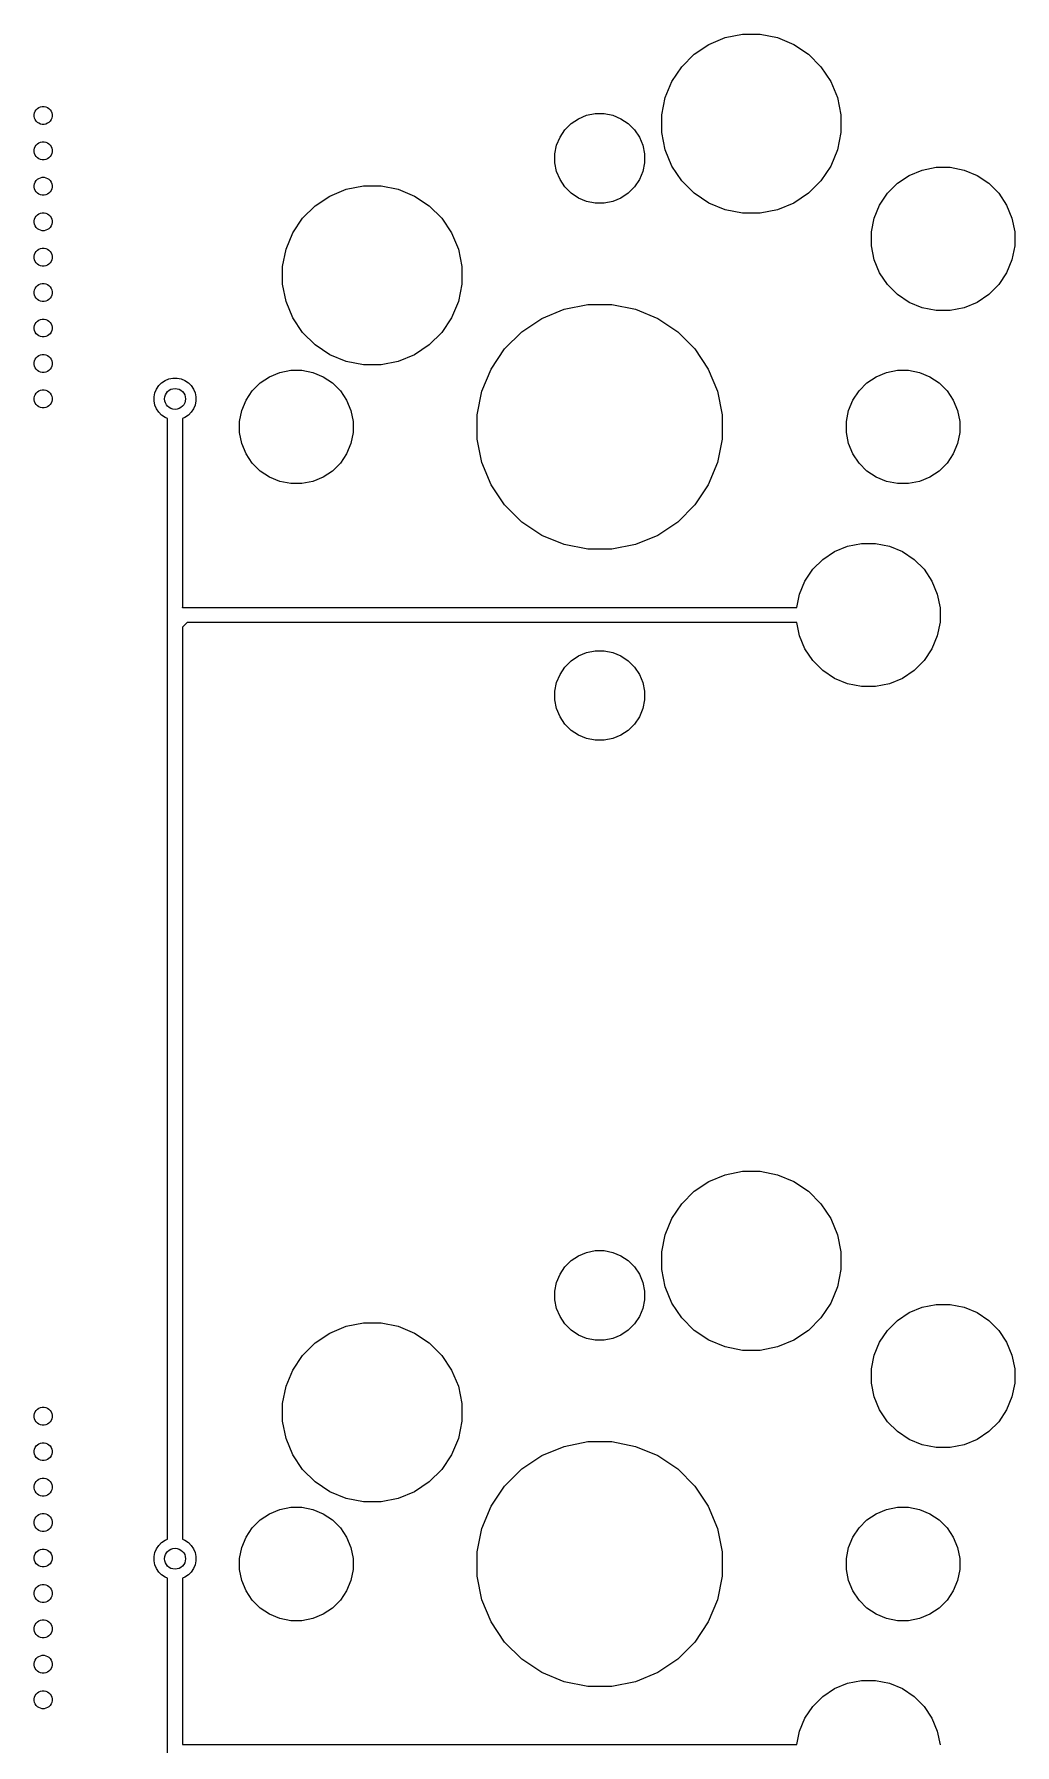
# Model space of a CAD drawing. Extents: x 70 to 347, y -163 to -55.
# Drawn here: x 208.78 to 225.2, y -93.27 to -64.62 of the extents above; entities that cross this region are included whole.
import ezdxf

# ---------------------------------------------------------------- set-up
doc = ezdxf.new("R2010")
doc.units = 0
doc.layers.add('BLACK', color=7, linetype='CONTINUOUS')

msp = doc.modelspace()

# ---------------------------------------------------------------- linework, layer by layer
at = {"layer": 'BLACK', "linetype": 'CONTINUOUS'}
for p, q in [((220.076, -64.7869), (220.349, -64.6738)), ((220.349, -64.6738), (220.639, -64.6162)), ((220.639, -64.6162), (220.934, -64.6162)), ((220.934, -64.6162), (221.224, -64.6738)), ((221.224, -64.6738), (221.497, -64.7869)), ((219.621, -65.16), (219.83, -64.9511)), ((219.83, -64.9511), (220.076, -64.7869)), ((221.497, -64.7869), (221.743, -64.9511)), ((221.743, -64.9511), (221.952, -65.16)), ((219.457, -65.4057), (219.621, -65.16)), ((221.952, -65.16), (222.116, -65.4057)), ((219.344, -65.6787), (219.457, -65.4057)), ((222.116, -65.4057), (222.229, -65.6787)), ((208.783, -65.9327), (208.794, -65.9054)), ((208.794, -65.9054), (208.81, -65.8808)), ((208.81, -65.8808), (208.831, -65.8599)), ((208.831, -65.8599), (208.856, -65.8435)), ((208.856, -65.8435), (208.883, -65.8322)), ((208.883, -65.8322), (208.912, -65.8264)), ((208.912, -65.8264), (208.942, -65.8264)), ((208.942, -65.8264), (208.971, -65.8322)), ((208.971, -65.8322), (208.998, -65.8435)), ((208.998, -65.8435), (209.023, -65.8599)), ((209.023, -65.8599), (209.044, -65.8808)), ((209.044, -65.8808), (209.06, -65.9054)), ((209.06, -65.9054), (209.071, -65.9327)), ((219.287, -65.9685), (219.344, -65.6787)), ((222.229, -65.6787), (222.287, -65.9685)), ((208.777, -65.9616), (208.783, -65.9327)), ((208.777, -65.9912), (208.777, -65.9616)), ((208.783, -66.0202), (208.777, -65.9912)), ((208.794, -66.0475), (208.783, -66.0202)), ((208.81, -66.072), (208.794, -66.0475)), ((208.831, -66.0929), (208.81, -66.072)), ((208.856, -66.1093), (208.831, -66.0929)), ((208.883, -66.1206), (208.856, -66.1093)), ((208.912, -66.1264), (208.883, -66.1206)), ((208.942, -66.1264), (208.912, -66.1264)), ((208.971, -66.1206), (208.942, -66.1264)), ((208.998, -66.1093), (208.971, -66.1206)), ((209.023, -66.0929), (208.998, -66.1093)), ((209.044, -66.072), (209.023, -66.0929)), ((209.06, -66.0475), (209.044, -66.072)), ((209.071, -66.0202), (209.06, -66.0475)), ((209.071, -65.9327), (209.077, -65.9616)), ((209.077, -65.9912), (209.071, -66.0202)), ((209.077, -65.9616), (209.077, -65.9912)), ((217.664, -66.2181), (217.768, -66.1136)), ((217.768, -66.1136), (217.891, -66.0316)), ((217.891, -66.0316), (218.028, -65.975)), ((218.028, -65.975), (218.173, -65.9462)), ((218.173, -65.9462), (218.32, -65.9462)), ((218.32, -65.9462), (218.465, -65.975)), ((218.465, -65.975), (218.602, -66.0316)), ((218.602, -66.0316), (218.725, -66.1136)), ((218.725, -66.1136), (218.829, -66.2181)), ((219.287, -66.2639), (219.287, -65.9685)), ((222.287, -65.9685), (222.287, -66.2639)), ((208.794, -66.4991), (208.81, -66.4745)), ((208.81, -66.4745), (208.831, -66.4536)), ((208.831, -66.4536), (208.856, -66.4372)), ((208.856, -66.4372), (208.883, -66.4259)), ((208.883, -66.4259), (208.912, -66.4202)), ((208.912, -66.4202), (208.942, -66.4202)), ((208.942, -66.4202), (208.971, -66.4259)), ((208.971, -66.4259), (208.998, -66.4372)), ((208.998, -66.4372), (209.023, -66.4536)), ((209.023, -66.4536), (209.044, -66.4745)), ((209.044, -66.4745), (209.06, -66.4991)), ((217.497, -66.6223), (217.525, -66.4774)), ((217.525, -66.4774), (217.582, -66.3409)), ((217.582, -66.3409), (217.664, -66.2181)), ((218.829, -66.2181), (218.911, -66.3409)), ((218.911, -66.3409), (218.968, -66.4774)), ((218.968, -66.4774), (218.997, -66.6223)), ((219.344, -66.5537), (219.287, -66.2639)), ((222.287, -66.2639), (222.229, -66.5537)), ((208.777, -66.5554), (208.783, -66.5264)), ((208.777, -66.5849), (208.777, -66.5554)), ((208.783, -66.6139), (208.777, -66.5849)), ((208.783, -66.5264), (208.794, -66.4991)), ((208.794, -66.6412), (208.783, -66.6139)), ((208.81, -66.6658), (208.794, -66.6412)), ((208.831, -66.6867), (208.81, -66.6658)), ((208.856, -66.7031), (208.831, -66.6867)), ((208.883, -66.7144), (208.856, -66.7031)), ((208.912, -66.7202), (208.883, -66.7144)), ((208.942, -66.7202), (208.912, -66.7202)), ((208.971, -66.7144), (208.942, -66.7202)), ((208.998, -66.7031), (208.971, -66.7144)), ((209.023, -66.6867), (208.998, -66.7031)), ((209.044, -66.6658), (209.023, -66.6867)), ((209.06, -66.6412), (209.044, -66.6658)), ((209.06, -66.4991), (209.071, -66.5264)), ((209.071, -66.6139), (209.06, -66.6412)), ((209.071, -66.5264), (209.077, -66.5554)), ((209.077, -66.5849), (209.071, -66.6139)), ((209.077, -66.5554), (209.077, -66.5849)), ((217.497, -66.7701), (217.497, -66.6223)), ((217.525, -66.915), (217.497, -66.7701)), ((218.997, -66.7701), (218.968, -66.915)), ((218.997, -66.6223), (218.997, -66.7701)), ((219.457, -66.8267), (219.344, -66.5537)), ((222.229, -66.5537), (222.116, -66.8267)), ((208.81, -67.0683), (208.831, -67.0474)), ((208.831, -67.0474), (208.856, -67.031)), ((208.856, -67.031), (208.883, -67.0197)), ((208.883, -67.0197), (208.912, -67.0139)), ((208.912, -67.0139), (208.942, -67.0139)), ((208.942, -67.0139), (208.971, -67.0197)), ((208.971, -67.0197), (208.998, -67.031)), ((208.998, -67.031), (209.023, -67.0474)), ((209.023, -67.0474), (209.044, -67.0683)), ((217.582, -67.0515), (217.525, -66.915)), ((217.664, -67.1743), (217.582, -67.0515)), ((218.911, -67.0515), (218.829, -67.1743)), ((218.968, -66.915), (218.911, -67.0515)), ((219.621, -67.0724), (219.457, -66.8267)), ((222.116, -66.8267), (221.952, -67.0724)), ((223.232, -67.1141), (223.428, -66.9828)), ((223.428, -66.9828), (223.647, -66.8923)), ((223.647, -66.8923), (223.878, -66.8462)), ((223.878, -66.8462), (224.115, -66.8462)), ((224.115, -66.8462), (224.347, -66.8923)), ((224.347, -66.8923), (224.565, -66.9828)), ((224.565, -66.9828), (224.762, -67.1141)), ((208.777, -67.1491), (208.783, -67.1202)), ((208.777, -67.1787), (208.777, -67.1491)), ((208.783, -67.2077), (208.777, -67.1787)), ((208.783, -67.1202), (208.794, -67.0929)), ((208.794, -67.235), (208.783, -67.2077)), ((208.794, -67.0929), (208.81, -67.0683)), ((208.81, -67.2595), (208.794, -67.235)), ((208.831, -67.2804), (208.81, -67.2595)), ((208.856, -67.2968), (208.831, -67.2804)), ((208.883, -67.3081), (208.856, -67.2968)), ((208.912, -67.3139), (208.883, -67.3081)), ((208.942, -67.3139), (208.912, -67.3139)), ((208.971, -67.3081), (208.942, -67.3139)), ((208.998, -67.2968), (208.971, -67.3081)), ((209.023, -67.2804), (208.998, -67.2968)), ((209.044, -67.2595), (209.023, -67.2804)), ((209.044, -67.0683), (209.06, -67.0929)), ((209.06, -67.235), (209.044, -67.2595)), ((209.06, -67.0929), (209.071, -67.1202)), ((209.071, -67.2077), (209.06, -67.235)), ((209.071, -67.1202), (209.077, -67.1491)), ((209.077, -67.1787), (209.071, -67.2077)), ((209.077, -67.1491), (209.077, -67.1787)), ((213.48, -67.4911), (213.726, -67.3269)), ((213.726, -67.3269), (213.999, -67.2138)), ((213.999, -67.2138), (214.289, -67.1562)), ((214.289, -67.1562), (214.584, -67.1562)), ((214.584, -67.1562), (214.874, -67.2138)), ((214.874, -67.2138), (215.147, -67.3269)), ((215.147, -67.3269), (215.393, -67.4911)), ((217.768, -67.2788), (217.664, -67.1743)), ((217.891, -67.3608), (217.768, -67.2788)), ((218.725, -67.2788), (218.602, -67.3608)), ((218.829, -67.1743), (218.725, -67.2788)), ((219.83, -67.2813), (219.621, -67.0724)), ((220.076, -67.4455), (219.83, -67.2813)), ((221.743, -67.2813), (221.497, -67.4455)), ((221.952, -67.0724), (221.743, -67.2813)), ((222.933, -67.4778), (223.064, -67.2812)), ((223.064, -67.2812), (223.232, -67.1141)), ((224.762, -67.1141), (224.929, -67.2812)), ((224.929, -67.2812), (225.06, -67.4778)), ((208.831, -67.6411), (208.856, -67.6247)), ((208.856, -67.6247), (208.883, -67.6134)), ((208.883, -67.6134), (208.912, -67.6077)), ((208.912, -67.6077), (208.942, -67.6077)), ((208.942, -67.6077), (208.971, -67.6134)), ((208.971, -67.6134), (208.998, -67.6247)), ((208.998, -67.6247), (209.023, -67.6411)), ((213.271, -67.7), (213.48, -67.4911)), ((215.393, -67.4911), (215.602, -67.7)), ((218.028, -67.4174), (217.891, -67.3608)), ((218.173, -67.4462), (218.028, -67.4174)), ((218.32, -67.4462), (218.173, -67.4462)), ((218.465, -67.4174), (218.32, -67.4462)), ((218.602, -67.3608), (218.465, -67.4174)), ((220.349, -67.5586), (220.076, -67.4455)), ((220.639, -67.6162), (220.349, -67.5586)), ((220.934, -67.6162), (220.639, -67.6162)), ((221.224, -67.5586), (220.934, -67.6162)), ((221.497, -67.4455), (221.224, -67.5586)), ((222.843, -67.6962), (222.933, -67.4778)), ((225.06, -67.4778), (225.15, -67.6962)), ((208.777, -67.7429), (208.783, -67.7139)), ((208.777, -67.7724), (208.777, -67.7429)), ((208.783, -67.8014), (208.777, -67.7724)), ((208.783, -67.7139), (208.794, -67.6866)), ((208.794, -67.8287), (208.783, -67.8014)), ((208.794, -67.6866), (208.81, -67.662)), ((208.81, -67.8533), (208.794, -67.8287)), ((208.81, -67.662), (208.831, -67.6411)), ((208.831, -67.8742), (208.81, -67.8533)), ((208.856, -67.8906), (208.831, -67.8742)), ((208.883, -67.9019), (208.856, -67.8906)), ((208.912, -67.9077), (208.883, -67.9019)), ((208.942, -67.9077), (208.912, -67.9077)), ((208.971, -67.9019), (208.942, -67.9077)), ((208.998, -67.8906), (208.971, -67.9019)), ((209.023, -67.8742), (208.998, -67.8906)), ((209.023, -67.6411), (209.044, -67.662)), ((209.044, -67.8533), (209.023, -67.8742)), ((209.044, -67.662), (209.06, -67.6866)), ((209.06, -67.8287), (209.044, -67.8533)), ((209.06, -67.6866), (209.071, -67.7139)), ((209.071, -67.8014), (209.06, -67.8287)), ((209.071, -67.7139), (209.077, -67.7429)), ((209.077, -67.7724), (209.071, -67.8014)), ((209.077, -67.7429), (209.077, -67.7724)), ((213.107, -67.9457), (213.271, -67.7)), ((215.602, -67.7), (215.766, -67.9457)), ((222.797, -67.928), (222.843, -67.6962)), ((225.15, -67.6962), (225.197, -67.928)), ((208.883, -68.2072), (208.912, -68.2014)), ((208.912, -68.2014), (208.942, -68.2014)), ((208.942, -68.2014), (208.971, -68.2072)), ((212.994, -68.2187), (213.107, -67.9457)), ((215.766, -67.9457), (215.879, -68.2187)), ((222.797, -68.1644), (222.797, -67.928)), ((222.843, -68.3962), (222.797, -68.1644)), ((225.197, -68.1644), (225.15, -68.3962)), ((225.197, -67.928), (225.197, -68.1644)), ((208.777, -68.3366), (208.783, -68.3077)), ((208.777, -68.3662), (208.777, -68.3366)), ((208.783, -68.3952), (208.777, -68.3662)), ((208.783, -68.3077), (208.794, -68.2804)), ((208.794, -68.4225), (208.783, -68.3952)), ((208.794, -68.2804), (208.81, -68.2558)), ((208.81, -68.447), (208.794, -68.4225)), ((208.81, -68.2558), (208.831, -68.2349)), ((208.831, -68.4679), (208.81, -68.447)), ((208.831, -68.2349), (208.856, -68.2185)), ((208.856, -68.4843), (208.831, -68.4679)), ((208.856, -68.2185), (208.883, -68.2072)), ((208.883, -68.4956), (208.856, -68.4843)), ((208.971, -68.2072), (208.998, -68.2185)), ((208.998, -68.4843), (208.971, -68.4956)), ((208.998, -68.2185), (209.023, -68.2349)), ((209.023, -68.4679), (208.998, -68.4843)), ((209.023, -68.2349), (209.044, -68.2558)), ((209.044, -68.447), (209.023, -68.4679)), ((209.044, -68.2558), (209.06, -68.2804)), ((209.06, -68.4225), (209.044, -68.447)), ((209.06, -68.2804), (209.071, -68.3077)), ((209.071, -68.3952), (209.06, -68.4225)), ((209.071, -68.3077), (209.077, -68.3366)), ((209.077, -68.3662), (209.071, -68.3952)), ((209.077, -68.3366), (209.077, -68.3662)), ((212.937, -68.5085), (212.994, -68.2187)), ((215.879, -68.2187), (215.937, -68.5085)), ((222.933, -68.6146), (222.843, -68.3962)), ((225.15, -68.3962), (225.06, -68.6146)), ((208.912, -68.5014), (208.883, -68.4956)), ((208.942, -68.5014), (208.912, -68.5014)), ((208.971, -68.4956), (208.942, -68.5014)), ((212.937, -68.8039), (212.937, -68.5085)), ((215.937, -68.5085), (215.937, -68.8039)), ((223.064, -68.8112), (222.933, -68.6146)), ((225.06, -68.6146), (224.929, -68.8112)), ((208.777, -68.9304), (208.783, -68.9014)), ((208.777, -68.9599), (208.777, -68.9304)), ((208.783, -68.9889), (208.777, -68.9599)), ((208.783, -68.9014), (208.794, -68.8741)), ((208.794, -69.0162), (208.783, -68.9889)), ((208.794, -68.8741), (208.81, -68.8495)), ((208.81, -69.0408), (208.794, -69.0162)), ((208.81, -68.8495), (208.831, -68.8286)), ((208.831, -69.0617), (208.81, -69.0408)), ((208.831, -68.8286), (208.856, -68.8122)), ((208.856, -69.0781), (208.831, -69.0617)), ((208.856, -68.8122), (208.883, -68.8009)), ((208.883, -68.8009), (208.912, -68.7952)), ((208.912, -68.7952), (208.942, -68.7952)), ((208.942, -68.7952), (208.971, -68.8009)), ((208.971, -68.8009), (208.998, -68.8122)), ((208.998, -68.8122), (209.023, -68.8286)), ((209.023, -69.0617), (208.998, -69.0781)), ((209.023, -68.8286), (209.044, -68.8495)), ((209.044, -69.0408), (209.023, -69.0617)), ((209.044, -68.8495), (209.06, -68.8741)), ((209.06, -69.0162), (209.044, -69.0408)), ((209.06, -68.8741), (209.071, -68.9014)), ((209.071, -68.9889), (209.06, -69.0162)), ((209.071, -68.9014), (209.077, -68.9304)), ((209.077, -68.9599), (209.071, -68.9889)), ((209.077, -68.9304), (209.077, -68.9599)), ((212.994, -69.0937), (212.937, -68.8039)), ((215.937, -68.8039), (215.879, -69.0937)), ((223.232, -68.9783), (223.064, -68.8112)), ((223.428, -69.1096), (223.232, -68.9783)), ((224.762, -68.9783), (224.565, -69.1096)), ((224.929, -68.8112), (224.762, -68.9783)), ((208.883, -69.0894), (208.856, -69.0781)), ((208.912, -69.0952), (208.883, -69.0894)), ((208.942, -69.0952), (208.912, -69.0952)), ((208.971, -69.0894), (208.942, -69.0952)), ((208.998, -69.0781), (208.971, -69.0894)), ((213.107, -69.3667), (212.994, -69.0937)), ((215.879, -69.0937), (215.766, -69.3667)), ((217.276, -69.3795), (217.649, -69.225)), ((217.649, -69.225), (218.045, -69.1462)), ((218.045, -69.1462), (218.449, -69.1462)), ((218.449, -69.1462), (218.845, -69.225)), ((218.845, -69.225), (219.218, -69.3795)), ((223.647, -69.2001), (223.428, -69.1096)), ((223.878, -69.2462), (223.647, -69.2001)), ((224.115, -69.2462), (223.878, -69.2462)), ((224.347, -69.2001), (224.115, -69.2462)), ((224.565, -69.1096), (224.347, -69.2001)), ((208.777, -69.5241), (208.783, -69.4952)), ((208.777, -69.5537), (208.777, -69.5241)), ((208.783, -69.5827), (208.777, -69.5537)), ((208.783, -69.4952), (208.794, -69.4679)), ((208.794, -69.61), (208.783, -69.5827)), ((208.794, -69.4679), (208.81, -69.4433)), ((208.81, -69.6345), (208.794, -69.61)), ((208.81, -69.4433), (208.831, -69.4224)), ((208.831, -69.6554), (208.81, -69.6345)), ((208.831, -69.4224), (208.856, -69.406)), ((208.856, -69.406), (208.883, -69.3947)), ((208.883, -69.3947), (208.912, -69.3889)), ((208.912, -69.3889), (208.942, -69.3889)), ((208.942, -69.3889), (208.971, -69.3947)), ((208.971, -69.3947), (208.998, -69.406)), ((208.998, -69.406), (209.023, -69.4224)), ((209.023, -69.4224), (209.044, -69.4433)), ((209.044, -69.6345), (209.023, -69.6554)), ((209.044, -69.4433), (209.06, -69.4679)), ((209.06, -69.61), (209.044, -69.6345)), ((209.06, -69.4679), (209.071, -69.4952)), ((209.071, -69.5827), (209.06, -69.61)), ((209.071, -69.4952), (209.077, -69.5241)), ((209.077, -69.5537), (209.071, -69.5827)), ((209.077, -69.5241), (209.077, -69.5537)), ((213.271, -69.6124), (213.107, -69.3667)), ((213.48, -69.8213), (213.271, -69.6124)), ((215.602, -69.6124), (215.393, -69.8213)), ((215.766, -69.3667), (215.602, -69.6124)), ((216.654, -69.8894), (216.94, -69.6039)), ((216.94, -69.6039), (217.276, -69.3795)), ((219.218, -69.3795), (219.553, -69.6039)), ((219.553, -69.6039), (219.839, -69.8894)), ((208.856, -69.6718), (208.831, -69.6554)), ((208.883, -69.6831), (208.856, -69.6718)), ((208.912, -69.6889), (208.883, -69.6831)), ((208.942, -69.6889), (208.912, -69.6889)), ((208.971, -69.6831), (208.942, -69.6889)), ((208.998, -69.6718), (208.971, -69.6831)), ((209.023, -69.6554), (208.998, -69.6718)), ((213.726, -69.9855), (213.48, -69.8213)), ((215.393, -69.8213), (215.147, -69.9855)), ((216.43, -70.2252), (216.654, -69.8894)), ((219.839, -69.8894), (220.063, -70.2252)), ((208.777, -70.1179), (208.783, -70.0889)), ((208.777, -70.1474), (208.777, -70.1179)), ((208.783, -70.1764), (208.777, -70.1474)), ((208.783, -70.0889), (208.794, -70.0616)), ((208.794, -70.2037), (208.783, -70.1764)), ((208.794, -70.0616), (208.81, -70.037)), ((208.81, -70.2283), (208.794, -70.2037)), ((208.81, -70.037), (208.831, -70.0161)), ((208.831, -70.0161), (208.856, -69.9997)), ((208.856, -69.9997), (208.883, -69.9884)), ((208.883, -69.9884), (208.912, -69.9827)), ((208.912, -69.9827), (208.942, -69.9827)), ((208.942, -69.9827), (208.971, -69.9884)), ((208.971, -69.9884), (208.998, -69.9997)), ((208.998, -69.9997), (209.023, -70.0161)), ((209.023, -70.0161), (209.044, -70.037)), ((209.044, -70.037), (209.06, -70.0616)), ((209.06, -70.2037), (209.044, -70.2283)), ((209.06, -70.0616), (209.071, -70.0889)), ((209.071, -70.1764), (209.06, -70.2037)), ((209.071, -70.0889), (209.077, -70.1179)), ((209.077, -70.1474), (209.071, -70.1764)), ((209.077, -70.1179), (209.077, -70.1474)), ((213.999, -70.0986), (213.726, -69.9855)), ((214.289, -70.1562), (213.999, -70.0986)), ((214.584, -70.1562), (214.289, -70.1562)), ((214.874, -70.0986), (214.584, -70.1562)), ((215.147, -69.9855), (214.874, -70.0986)), ((208.831, -70.2492), (208.81, -70.2283)), ((208.856, -70.2656), (208.831, -70.2492)), ((208.883, -70.2769), (208.856, -70.2656)), ((208.912, -70.2827), (208.883, -70.2769)), ((208.942, -70.2827), (208.912, -70.2827)), ((208.971, -70.2769), (208.942, -70.2827)), ((208.998, -70.2656), (208.971, -70.2769)), ((209.023, -70.2492), (208.998, -70.2656)), ((209.044, -70.2283), (209.023, -70.2492)), ((210.863, -70.5032), (210.911, -70.4544)), ((210.911, -70.4544), (210.969, -70.4161)), ((210.969, -70.4161), (211.033, -70.3898)), ((211.033, -70.3898), (211.1, -70.3763)), ((211.1, -70.3763), (211.169, -70.3763)), ((211.169, -70.3763), (211.237, -70.3898)), ((211.237, -70.3898), (211.3, -70.4161)), ((211.3, -70.4161), (211.358, -70.4544)), ((211.358, -70.4544), (211.406, -70.5032)), ((212.429, -70.5906), (212.561, -70.4583)), ((212.561, -70.4583), (212.717, -70.3543)), ((212.717, -70.3543), (212.889, -70.2827)), ((212.889, -70.2827), (213.073, -70.2462)), ((213.073, -70.2462), (213.26, -70.2462)), ((213.26, -70.2462), (213.444, -70.2827)), ((213.444, -70.2827), (213.617, -70.3543)), ((213.617, -70.3543), (213.772, -70.4583)), ((213.772, -70.4583), (213.905, -70.5906)), ((216.275, -70.5982), (216.43, -70.2252)), ((220.063, -70.2252), (220.218, -70.5982)), ((222.589, -70.5906), (222.721, -70.4583)), ((222.721, -70.4583), (222.877, -70.3543)), ((222.877, -70.3543), (223.049, -70.2827)), ((223.049, -70.2827), (223.233, -70.2462)), ((223.233, -70.2462), (223.42, -70.2462)), ((223.42, -70.2462), (223.604, -70.2827)), ((223.604, -70.2827), (223.777, -70.3543)), ((223.777, -70.3543), (223.932, -70.4583)), ((223.932, -70.4583), (224.065, -70.5906)), ((208.777, -70.7116), (208.783, -70.6827)), ((208.777, -70.7412), (208.777, -70.7116)), ((208.783, -70.7702), (208.777, -70.7412)), ((208.783, -70.6827), (208.794, -70.6554)), ((208.794, -70.7975), (208.783, -70.7702)), ((208.794, -70.6554), (208.81, -70.6308)), ((208.81, -70.6308), (208.831, -70.6099)), ((208.831, -70.6099), (208.856, -70.5935)), ((208.856, -70.5935), (208.883, -70.5822)), ((208.883, -70.5822), (208.912, -70.5764)), ((208.912, -70.5764), (208.942, -70.5764)), ((208.942, -70.5764), (208.971, -70.5822)), ((208.971, -70.5822), (208.998, -70.5935)), ((208.998, -70.5935), (209.023, -70.6099)), ((209.023, -70.6099), (209.044, -70.6308)), ((209.044, -70.6308), (209.06, -70.6554)), ((209.06, -70.6554), (209.071, -70.6827)), ((209.071, -70.7702), (209.06, -70.7975)), ((209.071, -70.6827), (209.077, -70.7116)), ((209.077, -70.7412), (209.071, -70.7702)), ((209.077, -70.7116), (209.077, -70.7412)), ((210.785, -70.6918), (210.798, -70.6242)), ((210.785, -70.7608), (210.785, -70.6918)), ((210.798, -70.8284), (210.785, -70.7608)), ((210.798, -70.6242), (210.824, -70.5605)), ((210.824, -70.5605), (210.863, -70.5032)), ((211.406, -70.5032), (211.445, -70.5605)), ((211.445, -70.5605), (211.471, -70.6242)), ((211.471, -70.6242), (211.485, -70.6918)), ((211.485, -70.7608), (211.471, -70.8284)), ((211.485, -70.6918), (211.485, -70.7608)), ((212.253, -70.9191), (212.325, -70.7462)), ((212.325, -70.7462), (212.429, -70.5906)), ((213.905, -70.5906), (214.008, -70.7462)), ((214.008, -70.7462), (214.08, -70.9191)), ((216.197, -70.9943), (216.275, -70.5982)), ((220.218, -70.5982), (220.297, -70.9943)), ((222.413, -70.9191), (222.485, -70.7462)), ((222.485, -70.7462), (222.589, -70.5906)), ((224.065, -70.5906), (224.168, -70.7462)), ((224.168, -70.7462), (224.24, -70.9191)), ((208.81, -70.822), (208.794, -70.7975)), ((208.831, -70.8429), (208.81, -70.822)), ((208.856, -70.8593), (208.831, -70.8429)), ((208.883, -70.8706), (208.856, -70.8593)), ((208.912, -70.8764), (208.883, -70.8706)), ((208.942, -70.8764), (208.912, -70.8764)), ((208.971, -70.8706), (208.942, -70.8764)), ((208.998, -70.8593), (208.971, -70.8706)), ((209.023, -70.8429), (208.998, -70.8593)), ((209.044, -70.822), (209.023, -70.8429)), ((209.06, -70.7975), (209.044, -70.822)), ((210.824, -70.8921), (210.798, -70.8284)), ((210.863, -70.9494), (210.824, -70.8921)), ((210.911, -70.9982), (210.863, -70.9494)), ((210.969, -71.0365), (210.911, -70.9982)), ((211.01, -71.0534), (210.969, -71.0365)), ((211.01, -74.4921), (211.01, -71.0534)), ((211.3, -71.0365), (211.26, -71.0534)), ((211.26, -71.0534), (211.26, -74.2238)), ((211.358, -70.9982), (211.3, -71.0365)), ((211.406, -70.9494), (211.358, -70.9982)), ((211.445, -70.8921), (211.406, -70.9494)), ((211.471, -70.8284), (211.445, -70.8921)), ((212.217, -71.1026), (212.253, -70.9191)), ((214.08, -70.9191), (214.117, -71.1026)), ((216.197, -71.3981), (216.197, -70.9943)), ((220.297, -70.9943), (220.297, -71.3981)), ((222.377, -71.1026), (222.413, -70.9191)), ((224.24, -70.9191), (224.277, -71.1026)), ((212.217, -71.2898), (212.217, -71.1026)), ((212.253, -71.4733), (212.217, -71.2898)), ((214.117, -71.2898), (214.08, -71.4733)), ((214.117, -71.1026), (214.117, -71.2898)), ((222.377, -71.2898), (222.377, -71.1026)), ((222.413, -71.4733), (222.377, -71.2898)), ((224.277, -71.2898), (224.24, -71.4733)), ((224.277, -71.1026), (224.277, -71.2898)), ((212.325, -71.6462), (212.253, -71.4733)), ((214.08, -71.4733), (214.008, -71.6462)), ((216.275, -71.7942), (216.197, -71.3981)), ((220.297, -71.3981), (220.218, -71.7942)), ((222.485, -71.6462), (222.413, -71.4733)), ((224.24, -71.4733), (224.168, -71.6462)), ((212.429, -71.8018), (212.325, -71.6462)), ((212.561, -71.9341), (212.429, -71.8018)), ((213.905, -71.8018), (213.772, -71.9341)), ((214.008, -71.6462), (213.905, -71.8018)), ((216.43, -72.1672), (216.275, -71.7942)), ((220.218, -71.7942), (220.063, -72.1672)), ((222.589, -71.8018), (222.485, -71.6462)), ((222.721, -71.9341), (222.589, -71.8018)), ((224.065, -71.8018), (223.932, -71.9341)), ((224.168, -71.6462), (224.065, -71.8018)), ((212.717, -72.0381), (212.561, -71.9341)), ((212.889, -72.1097), (212.717, -72.0381)), ((213.073, -72.1462), (212.889, -72.1097)), ((213.26, -72.1462), (213.073, -72.1462)), ((213.444, -72.1097), (213.26, -72.1462)), ((213.617, -72.0381), (213.444, -72.1097)), ((213.772, -71.9341), (213.617, -72.0381)), ((216.654, -72.503), (216.43, -72.1672)), ((220.063, -72.1672), (219.839, -72.503)), ((222.877, -72.0381), (222.721, -71.9341)), ((223.049, -72.1097), (222.877, -72.0381)), ((223.233, -72.1462), (223.049, -72.1097)), ((223.42, -72.1462), (223.233, -72.1462)), ((223.604, -72.1097), (223.42, -72.1462)), ((223.777, -72.0381), (223.604, -72.1097)), ((223.932, -71.9341), (223.777, -72.0381)), ((216.94, -72.7885), (216.654, -72.503)), ((219.839, -72.503), (219.553, -72.7885)), ((217.276, -73.0129), (216.94, -72.7885)), ((219.553, -72.7885), (219.218, -73.0129)), ((217.649, -73.1674), (217.276, -73.0129)), ((219.218, -73.0129), (218.845, -73.1674)), ((218.045, -73.2462), (217.649, -73.1674)), ((218.449, -73.2462), (218.045, -73.2462)), ((218.845, -73.1674), (218.449, -73.2462)), ((221.982, -73.4141), (222.178, -73.2828)), ((222.178, -73.2828), (222.397, -73.1923)), ((222.397, -73.1923), (222.628, -73.1462)), ((222.628, -73.1462), (222.865, -73.1462)), ((222.865, -73.1462), (223.097, -73.1923)), ((223.097, -73.1923), (223.315, -73.2828)), ((223.315, -73.2828), (223.512, -73.4141)), ((221.683, -73.7778), (221.814, -73.5812)), ((221.814, -73.5812), (221.982, -73.4141)), ((223.512, -73.4141), (223.679, -73.5812)), ((223.679, -73.5812), (223.81, -73.7778)), ((221.593, -73.9962), (221.683, -73.7778)), ((223.81, -73.7778), (223.9, -73.9962)), ((211.26, -74.2238), (211.262, -74.223)), ((211.262, -74.223), (211.28, -74.2212)), ((211.28, -74.2212), (211.287, -74.2206)), ((211.28, -74.2212), (211.28, -74.2212)), ((211.287, -74.2206), (211.293, -74.2212)), ((211.293, -74.2212), (221.548, -74.2212)), ((221.548, -74.2212), (221.593, -73.9962)), ((223.9, -73.9962), (223.947, -74.228)), ((211.009, -74.4982), (211.01, -74.4921)), ((211.01, -74.5043), (211.009, -74.4982)), ((211.01, -89.8302), (211.01, -74.5043)), ((211.01, -74.5043), (211.01, -74.5043)), ((211.01, -74.5043), (211.01, -74.5043)), ((211.338, -74.4712), (211.26, -74.55)), ((221.548, -74.4712), (211.338, -74.4712)), ((221.593, -74.6962), (221.548, -74.4712)), ((223.947, -74.4644), (223.9, -74.6962)), ((223.947, -74.228), (223.947, -74.4644)), ((211.26, -74.55), (211.26, -89.8302)), ((221.683, -74.9146), (221.593, -74.6962)), ((223.9, -74.6962), (223.81, -74.9146)), ((217.768, -75.1136), (217.891, -75.0316)), ((217.891, -75.0316), (218.028, -74.975)), ((218.028, -74.975), (218.173, -74.9462)), ((218.173, -74.9462), (218.32, -74.9462)), ((218.32, -74.9462), (218.465, -74.975)), ((218.465, -74.975), (218.602, -75.0316)), ((218.602, -75.0316), (218.725, -75.1136)), ((221.814, -75.1112), (221.683, -74.9146)), ((223.81, -74.9146), (223.679, -75.1112)), ((217.525, -75.4774), (217.582, -75.3409)), ((217.582, -75.3409), (217.664, -75.2181)), ((217.664, -75.2181), (217.768, -75.1136)), ((218.725, -75.1136), (218.829, -75.2181)), ((218.829, -75.2181), (218.911, -75.3409)), ((218.911, -75.3409), (218.968, -75.4774)), ((221.982, -75.2783), (221.814, -75.1112)), ((222.178, -75.4096), (221.982, -75.2783)), ((223.512, -75.2783), (223.315, -75.4096)), ((223.679, -75.1112), (223.512, -75.2783)), ((217.497, -75.6223), (217.525, -75.4774)), ((217.497, -75.7701), (217.497, -75.6223)), ((218.968, -75.4774), (218.997, -75.6223)), ((218.997, -75.6223), (218.997, -75.7701)), ((222.397, -75.5001), (222.178, -75.4096)), ((222.628, -75.5462), (222.397, -75.5001)), ((222.865, -75.5462), (222.628, -75.5462)), ((223.097, -75.5001), (222.865, -75.5462)), ((223.315, -75.4096), (223.097, -75.5001)), ((217.525, -75.915), (217.497, -75.7701)), ((217.582, -76.0515), (217.525, -75.915)), ((218.968, -75.915), (218.911, -76.0515)), ((218.997, -75.7701), (218.968, -75.915)), ((217.664, -76.1743), (217.582, -76.0515)), ((217.768, -76.2788), (217.664, -76.1743)), ((218.829, -76.1743), (218.725, -76.2788)), ((218.911, -76.0515), (218.829, -76.1743)), ((217.891, -76.3608), (217.768, -76.2788)), ((218.028, -76.4174), (217.891, -76.3608)), ((218.173, -76.4462), (218.028, -76.4174)), ((218.32, -76.4462), (218.173, -76.4462)), ((218.465, -76.4174), (218.32, -76.4462)), ((218.602, -76.3608), (218.465, -76.4174)), ((218.725, -76.2788), (218.602, -76.3608)), ((220.349, -83.7238), (220.639, -83.6662)), ((220.639, -83.6662), (220.934, -83.6662)), ((220.934, -83.6662), (221.224, -83.7238)), ((219.83, -84.0011), (220.076, -83.8369)), ((220.076, -83.8369), (220.349, -83.7238)), ((221.224, -83.7238), (221.497, -83.8369)), ((221.497, -83.8369), (221.743, -84.0011)), ((219.457, -84.4557), (219.621, -84.21)), ((219.621, -84.21), (219.83, -84.0011)), ((221.743, -84.0011), (221.952, -84.21)), ((221.952, -84.21), (222.116, -84.4557)), ((219.344, -84.7287), (219.457, -84.4557)), ((222.116, -84.4557), (222.229, -84.7287)), ((219.287, -85.0185), (219.344, -84.7287)), ((222.229, -84.7287), (222.287, -85.0185)), ((217.769, -85.1636), (217.891, -85.0816)), ((217.891, -85.0816), (218.028, -85.025)), ((218.028, -85.025), (218.173, -84.9962)), ((218.173, -84.9962), (218.32, -84.9962)), ((218.32, -84.9962), (218.465, -85.025)), ((218.465, -85.025), (218.602, -85.0816)), ((218.602, -85.0816), (218.725, -85.1636)), ((219.287, -85.3139), (219.287, -85.0185)), ((222.287, -85.0185), (222.287, -85.3139)), ((217.525, -85.5274), (217.582, -85.3909)), ((217.582, -85.3909), (217.664, -85.2681)), ((217.664, -85.2681), (217.769, -85.1636)), ((218.725, -85.1636), (218.829, -85.2681)), ((218.829, -85.2681), (218.911, -85.3909)), ((218.911, -85.3909), (218.968, -85.5274)), ((219.344, -85.6037), (219.287, -85.3139)), ((222.287, -85.3139), (222.229, -85.6037)), ((217.497, -85.6723), (217.525, -85.5274)), ((217.497, -85.8201), (217.497, -85.6723)), ((218.968, -85.5274), (218.997, -85.6723)), ((218.997, -85.6723), (218.997, -85.8201)), ((219.457, -85.8767), (219.344, -85.6037)), ((222.229, -85.6037), (222.116, -85.8767)), ((217.525, -85.965), (217.497, -85.8201)), ((217.582, -86.1015), (217.525, -85.965)), ((218.968, -85.965), (218.911, -86.1015)), ((218.997, -85.8201), (218.968, -85.965)), ((219.621, -86.1224), (219.457, -85.8767)), ((222.116, -85.8767), (221.952, -86.1224)), ((223.428, -86.0328), (223.647, -85.9423)), ((223.647, -85.9423), (223.878, -85.8962)), ((223.878, -85.8962), (224.115, -85.8962)), ((224.115, -85.8962), (224.347, -85.9423)), ((224.347, -85.9423), (224.565, -86.0328)), ((213.999, -86.2638), (214.289, -86.2062)), ((214.289, -86.2062), (214.584, -86.2062)), ((214.584, -86.2062), (214.874, -86.2638)), ((217.664, -86.2243), (217.582, -86.1015)), ((217.769, -86.3288), (217.664, -86.2243)), ((218.829, -86.2243), (218.725, -86.3288)), ((218.911, -86.1015), (218.829, -86.2243)), ((219.83, -86.3313), (219.621, -86.1224)), ((221.952, -86.1224), (221.743, -86.3313)), ((223.064, -86.3312), (223.232, -86.1641)), ((223.232, -86.1641), (223.428, -86.0328)), ((224.565, -86.0328), (224.762, -86.1641)), ((224.762, -86.1641), (224.929, -86.3312)), ((213.271, -86.75), (213.48, -86.5411)), ((213.48, -86.5411), (213.726, -86.3769)), ((213.726, -86.3769), (213.999, -86.2638)), ((214.874, -86.2638), (215.147, -86.3769)), ((215.147, -86.3769), (215.393, -86.5411)), ((215.393, -86.5411), (215.602, -86.75)), ((217.891, -86.4108), (217.769, -86.3288)), ((218.028, -86.4674), (217.891, -86.4108)), ((218.173, -86.4962), (218.028, -86.4674)), ((218.32, -86.4962), (218.173, -86.4962)), ((218.465, -86.4674), (218.32, -86.4962)), ((218.602, -86.4108), (218.465, -86.4674)), ((218.725, -86.3288), (218.602, -86.4108)), ((220.076, -86.4955), (219.83, -86.3313)), ((220.349, -86.6086), (220.076, -86.4955)), ((221.497, -86.4955), (221.224, -86.6086)), ((221.743, -86.3313), (221.497, -86.4955)), ((222.843, -86.7462), (222.933, -86.5278)), ((222.933, -86.5278), (223.064, -86.3312)), ((224.929, -86.3312), (225.06, -86.5278)), ((225.06, -86.5278), (225.15, -86.7462)), ((213.107, -86.9957), (213.271, -86.75)), ((215.602, -86.75), (215.766, -86.9957)), ((220.639, -86.6662), (220.349, -86.6086)), ((220.934, -86.6662), (220.639, -86.6662)), ((221.224, -86.6086), (220.934, -86.6662)), ((222.797, -86.978), (222.843, -86.7462)), ((225.15, -86.7462), (225.197, -86.978)), ((212.994, -87.2687), (213.107, -86.9957)), ((215.766, -86.9957), (215.879, -87.2687)), ((222.797, -87.2144), (222.797, -86.978)), ((225.197, -86.978), (225.197, -87.2144)), ((212.937, -87.5585), (212.994, -87.2687)), ((215.879, -87.2687), (215.937, -87.5585)), ((222.843, -87.4462), (222.797, -87.2144)), ((225.197, -87.2144), (225.15, -87.4462)), ((208.794, -87.6986), (208.81, -87.674)), ((208.81, -87.674), (208.831, -87.6531)), ((208.831, -87.6531), (208.856, -87.6367)), ((208.856, -87.6367), (208.883, -87.6254)), ((208.883, -87.6254), (208.912, -87.6196)), ((208.912, -87.6196), (208.942, -87.6196)), ((208.942, -87.6196), (208.971, -87.6254)), ((208.971, -87.6254), (208.998, -87.6367)), ((208.998, -87.6367), (209.023, -87.6531)), ((209.023, -87.6531), (209.044, -87.674)), ((209.044, -87.674), (209.06, -87.6986)), ((212.937, -87.8539), (212.937, -87.5585)), ((215.937, -87.5585), (215.937, -87.8539)), ((222.933, -87.6646), (222.843, -87.4462)), ((223.064, -87.8612), (222.933, -87.6646)), ((225.06, -87.6646), (224.929, -87.8612)), ((225.15, -87.4462), (225.06, -87.6646)), ((208.777, -87.7548), (208.783, -87.7259)), ((208.777, -87.7844), (208.777, -87.7548)), ((208.783, -87.8134), (208.777, -87.7844)), ((208.783, -87.7259), (208.794, -87.6986)), ((208.794, -87.8407), (208.783, -87.8134)), ((208.81, -87.8652), (208.794, -87.8407)), ((208.831, -87.8861), (208.81, -87.8652)), ((208.856, -87.9025), (208.831, -87.8861)), ((208.883, -87.9138), (208.856, -87.9025)), ((208.912, -87.9196), (208.883, -87.9138)), ((208.942, -87.9196), (208.912, -87.9196)), ((208.971, -87.9138), (208.942, -87.9196)), ((208.998, -87.9025), (208.971, -87.9138)), ((209.023, -87.8861), (208.998, -87.9025)), ((209.044, -87.8652), (209.023, -87.8861)), ((209.06, -87.8407), (209.044, -87.8652)), ((209.06, -87.6986), (209.071, -87.7259)), ((209.071, -87.8134), (209.06, -87.8407)), ((209.071, -87.7259), (209.077, -87.7548)), ((209.077, -87.7844), (209.071, -87.8134)), ((209.077, -87.7548), (209.077, -87.7844)), ((212.994, -88.1437), (212.937, -87.8539)), ((215.937, -87.8539), (215.879, -88.1437)), ((223.232, -88.0283), (223.064, -87.8612)), ((224.929, -87.8612), (224.762, -88.0283)), ((208.794, -88.2923), (208.81, -88.2677)), ((208.81, -88.2677), (208.831, -88.2468)), ((208.831, -88.2468), (208.856, -88.2304)), ((208.856, -88.2304), (208.883, -88.2191)), ((208.883, -88.2191), (208.912, -88.2134)), ((208.912, -88.2134), (208.942, -88.2134)), ((208.942, -88.2134), (208.971, -88.2191)), ((208.971, -88.2191), (208.998, -88.2304)), ((208.998, -88.2304), (209.023, -88.2468)), ((209.023, -88.2468), (209.044, -88.2677)), ((209.044, -88.2677), (209.06, -88.2923)), ((213.107, -88.4167), (212.994, -88.1437)), ((215.879, -88.1437), (215.766, -88.4167)), ((217.649, -88.275), (218.045, -88.1962)), ((218.045, -88.1962), (218.449, -88.1962)), ((218.449, -88.1962), (218.845, -88.275)), ((223.428, -88.1596), (223.232, -88.0283)), ((223.647, -88.2501), (223.428, -88.1596)), ((223.878, -88.2962), (223.647, -88.2501)), ((224.347, -88.2501), (224.115, -88.2962)), ((224.565, -88.1596), (224.347, -88.2501)), ((224.762, -88.0283), (224.565, -88.1596)), ((208.777, -88.3486), (208.783, -88.3196)), ((208.777, -88.3781), (208.777, -88.3486)), ((208.783, -88.4071), (208.777, -88.3781)), ((208.783, -88.3196), (208.794, -88.2923)), ((208.794, -88.4344), (208.783, -88.4071)), ((208.81, -88.459), (208.794, -88.4344)), ((208.831, -88.4799), (208.81, -88.459)), ((208.856, -88.4963), (208.831, -88.4799)), ((208.883, -88.5076), (208.856, -88.4963)), ((208.912, -88.5134), (208.883, -88.5076)), ((208.942, -88.5134), (208.912, -88.5134)), ((208.971, -88.5076), (208.942, -88.5134)), ((208.998, -88.4963), (208.971, -88.5076)), ((209.023, -88.4799), (208.998, -88.4963)), ((209.044, -88.459), (209.023, -88.4799)), ((209.06, -88.4344), (209.044, -88.459)), ((209.06, -88.2923), (209.071, -88.3196)), ((209.071, -88.4071), (209.06, -88.4344)), ((209.071, -88.3196), (209.077, -88.3486)), ((209.077, -88.3781), (209.071, -88.4071)), ((209.077, -88.3486), (209.077, -88.3781)), ((213.271, -88.6624), (213.107, -88.4167)), ((215.766, -88.4167), (215.602, -88.6624)), ((216.94, -88.6539), (217.276, -88.4295)), ((217.276, -88.4295), (217.649, -88.275)), ((218.845, -88.275), (219.218, -88.4295)), ((219.218, -88.4295), (219.553, -88.6539)), ((224.115, -88.2962), (223.878, -88.2962)), ((208.81, -88.8615), (208.831, -88.8406)), ((208.831, -88.8406), (208.856, -88.8242)), ((208.856, -88.8242), (208.883, -88.8129)), ((208.883, -88.8129), (208.912, -88.8071)), ((208.912, -88.8071), (208.942, -88.8071)), ((208.942, -88.8071), (208.971, -88.8129)), ((208.971, -88.8129), (208.998, -88.8242)), ((208.998, -88.8242), (209.023, -88.8406)), ((209.023, -88.8406), (209.044, -88.8615)), ((213.48, -88.8713), (213.271, -88.6624)), ((215.602, -88.6624), (215.393, -88.8713)), ((216.654, -88.9394), (216.94, -88.6539)), ((219.553, -88.6539), (219.839, -88.9394)), ((208.777, -88.9423), (208.783, -88.9134)), ((208.777, -88.9719), (208.777, -88.9423)), ((208.783, -89.0009), (208.777, -88.9719)), ((208.783, -88.9134), (208.794, -88.8861)), ((208.794, -89.0282), (208.783, -89.0009)), ((208.794, -88.8861), (208.81, -88.8615)), ((208.81, -89.0527), (208.794, -89.0282)), ((208.831, -89.0736), (208.81, -89.0527)), ((208.856, -89.09), (208.831, -89.0736)), ((208.883, -89.1013), (208.856, -89.09)), ((208.912, -89.1071), (208.883, -89.1013)), ((208.942, -89.1071), (208.912, -89.1071)), ((208.971, -89.1013), (208.942, -89.1071)), ((208.998, -89.09), (208.971, -89.1013)), ((209.023, -89.0736), (208.998, -89.09)), ((209.044, -89.0527), (209.023, -89.0736)), ((209.044, -88.8615), (209.06, -88.8861)), ((209.06, -89.0282), (209.044, -89.0527)), ((209.06, -88.8861), (209.071, -88.9134)), ((209.071, -89.0009), (209.06, -89.0282)), ((209.071, -88.9134), (209.077, -88.9423)), ((209.077, -88.9719), (209.071, -89.0009)), ((209.077, -88.9423), (209.077, -88.9719)), ((213.726, -89.0355), (213.48, -88.8713)), ((213.999, -89.1486), (213.726, -89.0355)), ((215.147, -89.0355), (214.874, -89.1486)), ((215.393, -88.8713), (215.147, -89.0355)), ((216.43, -89.2752), (216.654, -88.9394)), ((219.839, -88.9394), (220.063, -89.2752)), ((208.856, -89.4179), (208.883, -89.4066)), ((208.883, -89.4066), (208.912, -89.4009)), ((208.912, -89.4009), (208.942, -89.4009)), ((208.942, -89.4009), (208.971, -89.4066)), ((208.971, -89.4066), (208.998, -89.4179)), ((212.561, -89.5083), (212.717, -89.4043)), ((212.717, -89.4043), (212.889, -89.3327)), ((212.889, -89.3327), (213.073, -89.2962)), ((213.073, -89.2962), (213.26, -89.2962)), ((213.26, -89.2962), (213.444, -89.3327)), ((213.444, -89.3327), (213.617, -89.4043)), ((213.617, -89.4043), (213.772, -89.5083)), ((214.289, -89.2062), (213.999, -89.1486)), ((214.584, -89.2062), (214.289, -89.2062)), ((214.874, -89.1486), (214.584, -89.2062)), ((216.275, -89.6482), (216.43, -89.2752)), ((220.063, -89.2752), (220.218, -89.6482)), ((222.721, -89.5083), (222.877, -89.4043)), ((222.877, -89.4043), (223.049, -89.3327)), ((223.049, -89.3327), (223.233, -89.2962)), ((223.233, -89.2962), (223.42, -89.2962)), ((223.42, -89.2962), (223.604, -89.3327)), ((223.604, -89.3327), (223.777, -89.4043)), ((223.777, -89.4043), (223.932, -89.5083)), ((208.777, -89.5361), (208.783, -89.5071)), ((208.777, -89.5656), (208.777, -89.5361)), ((208.783, -89.5946), (208.777, -89.5656)), ((208.783, -89.5071), (208.794, -89.4798)), ((208.794, -89.6219), (208.783, -89.5946)), ((208.794, -89.4798), (208.81, -89.4552)), ((208.81, -89.6465), (208.794, -89.6219)), ((208.81, -89.4552), (208.831, -89.4343)), ((208.831, -89.6674), (208.81, -89.6465)), ((208.831, -89.4343), (208.856, -89.4179)), ((208.856, -89.6838), (208.831, -89.6674)), ((208.883, -89.6951), (208.856, -89.6838)), ((208.912, -89.7009), (208.883, -89.6951)), ((208.971, -89.6951), (208.942, -89.7009)), ((208.998, -89.6838), (208.971, -89.6951)), ((208.998, -89.4179), (209.023, -89.4343)), ((209.023, -89.6674), (208.998, -89.6838)), ((209.023, -89.4343), (209.044, -89.4552)), ((209.044, -89.6465), (209.023, -89.6674)), ((209.044, -89.4552), (209.06, -89.4798)), ((209.06, -89.6219), (209.044, -89.6465)), ((209.06, -89.4798), (209.071, -89.5071)), ((209.071, -89.5946), (209.06, -89.6219)), ((209.071, -89.5071), (209.077, -89.5361)), ((209.077, -89.5656), (209.071, -89.5946)), ((209.077, -89.5361), (209.077, -89.5656)), ((212.325, -89.7962), (212.429, -89.6406)), ((212.429, -89.6406), (212.561, -89.5083)), ((213.772, -89.5083), (213.905, -89.6406)), ((213.905, -89.6406), (214.008, -89.7962)), ((216.197, -90.0443), (216.275, -89.6482)), ((220.218, -89.6482), (220.297, -90.0443)), ((222.485, -89.7962), (222.589, -89.6406)), ((222.589, -89.6406), (222.721, -89.5083)), ((223.932, -89.5083), (224.065, -89.6406)), ((224.065, -89.6406), (224.168, -89.7962)), ((208.942, -89.7009), (208.912, -89.7009)), ((210.824, -89.9915), (210.863, -89.9342)), ((210.863, -89.9342), (210.911, -89.8854)), ((210.911, -89.8854), (210.969, -89.8471)), ((210.969, -89.8471), (211.01, -89.8302)), ((211.26, -89.8302), (211.3, -89.8471)), ((211.3, -89.8471), (211.358, -89.8854)), ((211.358, -89.8854), (211.406, -89.9342)), ((211.406, -89.9342), (211.445, -89.9915)), ((212.217, -90.1526), (212.253, -89.9691)), ((212.253, -89.9691), (212.325, -89.7962)), ((214.008, -89.7962), (214.08, -89.9691)), ((214.08, -89.9691), (214.117, -90.1526)), ((222.377, -90.1526), (222.413, -89.9691)), ((222.413, -89.9691), (222.485, -89.7962)), ((224.168, -89.7962), (224.24, -89.9691)), ((224.24, -89.9691), (224.277, -90.1526)), ((208.777, -90.1298), (208.783, -90.1009)), ((208.777, -90.1594), (208.777, -90.1298)), ((208.783, -90.1884), (208.777, -90.1594)), ((208.783, -90.1009), (208.794, -90.0736)), ((208.794, -90.2157), (208.783, -90.1884)), ((208.794, -90.0736), (208.81, -90.049)), ((208.81, -90.2402), (208.794, -90.2157)), ((208.81, -90.049), (208.831, -90.0281)), ((208.831, -90.2611), (208.81, -90.2402)), ((208.831, -90.0281), (208.856, -90.0117)), ((208.856, -90.2775), (208.831, -90.2611)), ((208.856, -90.0117), (208.883, -90.0004)), ((208.883, -90.0004), (208.912, -89.9946)), ((208.912, -89.9946), (208.942, -89.9946)), ((208.942, -89.9946), (208.971, -90.0004)), ((208.971, -90.0004), (208.998, -90.0117)), ((208.998, -90.0117), (209.023, -90.0281)), ((209.023, -90.2611), (208.998, -90.2775)), ((209.023, -90.0281), (209.044, -90.049)), ((209.044, -90.2402), (209.023, -90.2611)), ((209.044, -90.049), (209.06, -90.0736)), ((209.06, -90.2157), (209.044, -90.2402)), ((209.06, -90.0736), (209.071, -90.1009)), ((209.071, -90.1884), (209.06, -90.2157)), ((209.071, -90.1009), (209.077, -90.1298)), ((209.077, -90.1594), (209.071, -90.1884)), ((209.077, -90.1298), (209.077, -90.1594)), ((210.785, -90.1228), (210.798, -90.0552)), ((210.785, -90.1918), (210.785, -90.1228)), ((210.798, -90.2594), (210.785, -90.1918)), ((210.798, -90.0552), (210.824, -89.9915)), ((210.824, -90.3231), (210.798, -90.2594)), ((211.445, -89.9915), (211.471, -90.0552)), ((211.471, -90.2594), (211.445, -90.3231)), ((211.471, -90.0552), (211.485, -90.1228)), ((211.485, -90.1918), (211.471, -90.2594)), ((211.485, -90.1228), (211.485, -90.1918)), ((212.217, -90.3398), (212.217, -90.1526)), ((214.117, -90.1526), (214.117, -90.3398)), ((216.197, -90.4481), (216.197, -90.0443)), ((220.297, -90.0443), (220.297, -90.4481)), ((222.377, -90.3398), (222.377, -90.1526)), ((224.277, -90.1526), (224.277, -90.3398)), ((208.883, -90.2888), (208.856, -90.2775)), ((208.912, -90.2946), (208.883, -90.2888)), ((208.942, -90.2946), (208.912, -90.2946)), ((208.971, -90.2888), (208.942, -90.2946)), ((208.998, -90.2775), (208.971, -90.2888)), ((210.863, -90.3804), (210.824, -90.3231)), ((210.911, -90.4292), (210.863, -90.3804)), ((210.969, -90.4675), (210.911, -90.4292)), ((211.01, -90.4844), (210.969, -90.4675)), ((211.01, -93.4151), (211.01, -90.4844)), ((211.3, -90.4675), (211.26, -90.4844)), ((211.26, -90.4844), (211.26, -93.2712)), ((211.358, -90.4292), (211.3, -90.4675)), ((211.406, -90.3804), (211.358, -90.4292)), ((211.445, -90.3231), (211.406, -90.3804)), ((212.253, -90.5233), (212.217, -90.3398)), ((212.325, -90.6962), (212.253, -90.5233)), ((214.08, -90.5233), (214.008, -90.6962)), ((214.117, -90.3398), (214.08, -90.5233)), ((216.275, -90.8442), (216.197, -90.4481)), ((220.297, -90.4481), (220.218, -90.8442)), ((222.413, -90.5233), (222.377, -90.3398)), ((222.485, -90.6962), (222.413, -90.5233)), ((224.24, -90.5233), (224.168, -90.6962)), ((224.277, -90.3398), (224.24, -90.5233)), ((208.777, -90.7236), (208.783, -90.6946)), ((208.777, -90.7531), (208.777, -90.7236)), ((208.783, -90.7821), (208.777, -90.7531)), ((208.783, -90.6946), (208.794, -90.6673)), ((208.794, -90.8094), (208.783, -90.7821)), ((208.794, -90.6673), (208.81, -90.6427)), ((208.81, -90.834), (208.794, -90.8094)), ((208.81, -90.6427), (208.831, -90.6218)), ((208.831, -90.8549), (208.81, -90.834)), ((208.831, -90.6218), (208.856, -90.6054)), ((208.856, -90.6054), (208.883, -90.5941)), ((208.883, -90.5941), (208.912, -90.5884)), ((208.912, -90.5884), (208.942, -90.5884)), ((208.942, -90.5884), (208.971, -90.5941)), ((208.971, -90.5941), (208.998, -90.6054)), ((208.998, -90.6054), (209.023, -90.6218)), ((209.023, -90.6218), (209.044, -90.6427)), ((209.044, -90.834), (209.023, -90.8549)), ((209.044, -90.6427), (209.06, -90.6673)), ((209.06, -90.8094), (209.044, -90.834)), ((209.06, -90.6673), (209.071, -90.6946)), ((209.071, -90.7821), (209.06, -90.8094)), ((209.071, -90.6946), (209.077, -90.7236)), ((209.077, -90.7531), (209.071, -90.7821)), ((209.077, -90.7236), (209.077, -90.7531)), ((212.429, -90.8518), (212.325, -90.6962)), ((214.008, -90.6962), (213.905, -90.8518)), ((216.43, -91.2172), (216.275, -90.8442)), ((220.218, -90.8442), (220.063, -91.2172)), ((222.589, -90.8518), (222.485, -90.6962)), ((224.168, -90.6962), (224.065, -90.8518)), ((208.856, -90.8713), (208.831, -90.8549)), ((208.883, -90.8826), (208.856, -90.8713)), ((208.912, -90.8884), (208.883, -90.8826)), ((208.942, -90.8884), (208.912, -90.8884)), ((208.971, -90.8826), (208.942, -90.8884)), ((208.998, -90.8713), (208.971, -90.8826)), ((209.023, -90.8549), (208.998, -90.8713)), ((212.561, -90.9841), (212.429, -90.8518)), ((212.717, -91.0881), (212.561, -90.9841)), ((212.889, -91.1597), (212.717, -91.0881)), ((213.617, -91.0881), (213.444, -91.1597)), ((213.772, -90.9841), (213.617, -91.0881)), ((213.905, -90.8518), (213.772, -90.9841)), ((222.721, -90.9841), (222.589, -90.8518)), ((222.877, -91.0881), (222.721, -90.9841)), ((223.049, -91.1597), (222.877, -91.0881)), ((223.777, -91.0881), (223.604, -91.1597)), ((223.932, -90.9841), (223.777, -91.0881)), ((224.065, -90.8518), (223.932, -90.9841)), ((208.777, -91.3173), (208.783, -91.2884)), ((208.777, -91.3469), (208.777, -91.3173)), ((208.783, -91.3759), (208.777, -91.3469)), ((208.783, -91.2884), (208.794, -91.2611)), ((208.794, -91.4032), (208.783, -91.3759)), ((208.794, -91.2611), (208.81, -91.2365)), ((208.81, -91.4277), (208.794, -91.4032)), ((208.81, -91.2365), (208.831, -91.2156)), ((208.831, -91.2156), (208.856, -91.1992)), ((208.856, -91.1992), (208.883, -91.1879)), ((208.883, -91.1879), (208.912, -91.1821)), ((208.912, -91.1821), (208.942, -91.1821)), ((208.942, -91.1821), (208.971, -91.1879)), ((208.971, -91.1879), (208.998, -91.1992)), ((208.998, -91.1992), (209.023, -91.2156)), ((209.023, -91.2156), (209.044, -91.2365)), ((209.044, -91.2365), (209.06, -91.2611)), ((209.06, -91.4032), (209.044, -91.4277)), ((209.06, -91.2611), (209.071, -91.2884)), ((209.071, -91.3759), (209.06, -91.4032)), ((209.071, -91.2884), (209.077, -91.3173)), ((209.077, -91.3469), (209.071, -91.3759)), ((209.077, -91.3173), (209.077, -91.3469)), ((213.073, -91.1962), (212.889, -91.1597)), ((213.26, -91.1962), (213.073, -91.1962)), ((213.444, -91.1597), (213.26, -91.1962)), ((216.654, -91.553), (216.43, -91.2172)), ((220.063, -91.2172), (219.839, -91.553)), ((223.233, -91.1962), (223.049, -91.1597)), ((223.42, -91.1962), (223.233, -91.1962)), ((223.604, -91.1597), (223.42, -91.1962)), ((208.831, -91.4486), (208.81, -91.4277)), ((208.856, -91.465), (208.831, -91.4486)), ((208.883, -91.4763), (208.856, -91.465)), ((208.912, -91.4821), (208.883, -91.4763)), ((208.942, -91.4821), (208.912, -91.4821)), ((208.971, -91.4763), (208.942, -91.4821)), ((208.998, -91.465), (208.971, -91.4763)), ((209.023, -91.4486), (208.998, -91.465)), ((209.044, -91.4277), (209.023, -91.4486)), ((216.94, -91.8385), (216.654, -91.553)), ((219.839, -91.553), (219.553, -91.8385)), ((208.777, -91.9111), (208.783, -91.8821)), ((208.777, -91.9406), (208.777, -91.9111)), ((208.783, -91.9696), (208.777, -91.9406)), ((208.783, -91.8821), (208.794, -91.8548)), ((208.794, -91.9969), (208.783, -91.9696)), ((208.794, -91.8548), (208.81, -91.8302)), ((208.81, -91.8302), (208.831, -91.8093)), ((208.831, -91.8093), (208.856, -91.7929)), ((208.856, -91.7929), (208.883, -91.7816)), ((208.883, -91.7816), (208.912, -91.7759)), ((208.912, -91.7759), (208.942, -91.7759)), ((208.942, -91.7759), (208.971, -91.7816)), ((208.971, -91.7816), (208.998, -91.7929)), ((208.998, -91.7929), (209.023, -91.8093)), ((209.023, -91.8093), (209.044, -91.8302)), ((209.044, -91.8302), (209.06, -91.8548)), ((209.06, -91.8548), (209.071, -91.8821)), ((209.071, -91.9696), (209.06, -91.9969)), ((209.071, -91.8821), (209.077, -91.9111)), ((209.077, -91.9406), (209.071, -91.9696)), ((209.077, -91.9111), (209.077, -91.9406)), ((217.276, -92.0629), (216.94, -91.8385)), ((219.553, -91.8385), (219.218, -92.0629)), ((208.81, -92.0215), (208.794, -91.9969)), ((208.831, -92.0424), (208.81, -92.0215)), ((208.856, -92.0588), (208.831, -92.0424)), ((208.883, -92.0701), (208.856, -92.0588)), ((208.912, -92.0759), (208.883, -92.0701)), ((208.942, -92.0759), (208.912, -92.0759)), ((208.971, -92.0701), (208.942, -92.0759)), ((208.998, -92.0588), (208.971, -92.0701)), ((209.023, -92.0424), (208.998, -92.0588)), ((209.044, -92.0215), (209.023, -92.0424)), ((209.06, -91.9969), (209.044, -92.0215)), ((217.649, -92.2174), (217.276, -92.0629)), ((218.045, -92.2962), (217.649, -92.2174)), ((218.845, -92.2174), (218.449, -92.2962)), ((219.218, -92.0629), (218.845, -92.2174)), ((222.178, -92.3328), (222.397, -92.2423)), ((222.397, -92.2423), (222.628, -92.1962)), ((222.628, -92.1962), (222.865, -92.1962)), ((222.865, -92.1962), (223.097, -92.2423)), ((223.097, -92.2423), (223.315, -92.3328)), ((208.777, -92.5048), (208.783, -92.4759)), ((208.777, -92.5344), (208.777, -92.5048)), ((208.783, -92.5634), (208.777, -92.5344)), ((208.783, -92.4759), (208.794, -92.4486)), ((208.794, -92.5907), (208.783, -92.5634)), ((208.794, -92.4486), (208.81, -92.424)), ((208.81, -92.424), (208.831, -92.4031)), ((208.831, -92.4031), (208.856, -92.3867)), ((208.856, -92.3867), (208.883, -92.3754)), ((208.883, -92.3754), (208.912, -92.3696)), ((208.912, -92.3696), (208.942, -92.3696)), ((208.942, -92.3696), (208.971, -92.3754)), ((208.971, -92.3754), (208.998, -92.3867)), ((208.998, -92.3867), (209.023, -92.4031)), ((209.023, -92.4031), (209.044, -92.424)), ((209.044, -92.424), (209.06, -92.4486)), ((209.06, -92.4486), (209.071, -92.4759)), ((209.071, -92.5634), (209.06, -92.5907)), ((209.071, -92.4759), (209.077, -92.5048)), ((209.077, -92.5344), (209.071, -92.5634)), ((209.077, -92.5048), (209.077, -92.5344)), ((218.449, -92.2962), (218.045, -92.2962)), ((221.814, -92.6312), (221.982, -92.4641)), ((221.982, -92.4641), (222.178, -92.3328)), ((223.315, -92.3328), (223.512, -92.4641)), ((223.512, -92.4641), (223.679, -92.6312)), ((208.81, -92.6152), (208.794, -92.5907)), ((208.831, -92.6361), (208.81, -92.6152)), ((208.856, -92.6525), (208.831, -92.6361)), ((208.883, -92.6638), (208.856, -92.6525)), ((208.912, -92.6696), (208.883, -92.6638)), ((208.942, -92.6696), (208.912, -92.6696)), ((208.971, -92.6638), (208.942, -92.6696)), ((208.998, -92.6525), (208.971, -92.6638)), ((209.023, -92.6361), (208.998, -92.6525)), ((209.044, -92.6152), (209.023, -92.6361)), ((209.06, -92.5907), (209.044, -92.6152)), ((221.593, -93.0462), (221.683, -92.8278)), ((221.683, -92.8278), (221.814, -92.6312)), ((223.679, -92.6312), (223.81, -92.8278)), ((223.81, -92.8278), (223.9, -93.0462)), ((221.548, -93.2712), (221.593, -93.0462)), ((223.9, -93.0462), (223.947, -93.278)), ((211.26, -93.2712), (221.548, -93.2712))]:
    msp.add_line(p, q, dxfattribs=at)
at = {"layer": 'BLACK'}
for centre in [(211.135, -70.7263), (211.135, -90.1573)]:
    msp.add_circle(centre, 0.175, dxfattribs=at)

doc.saveas('drawing.dxf')
